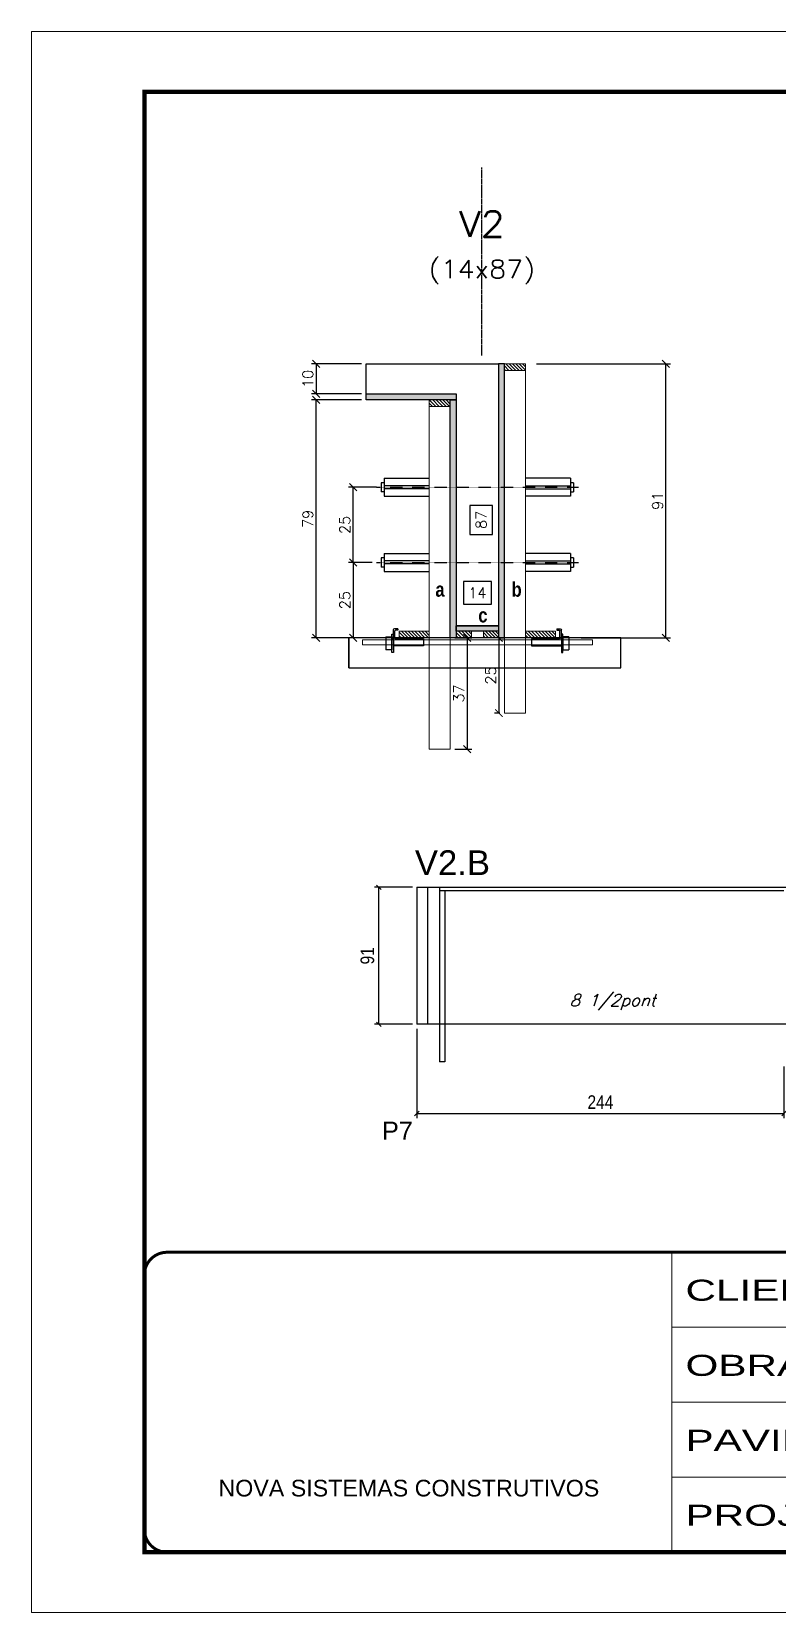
# Model space of a CAD drawing. Extents: x -10448 to -1189, y -11772 to 17235.
# Drawn here: x -7265 to -6769, y 14646 to 15696 of the extents above; entities that cross this region are included whole.
import ezdxf
from ezdxf.enums import TextEntityAlignment as Align

# ---------------------------------------------------------------- set-up
doc = ezdxf.new("R2010")
doc.units = 0
for name, pattern in [('CONTINUO', [0]), ('DASHED', [0.75, 0.5, -0.25]), ('HIDDEN', [0.375, 0.25, -0.125])]:
    doc.linetypes.add(name, pattern=pattern)
for name, color, linetype in [('5', 5, 'Continuous'), ('barrote', 251, 'Continuous'), ('COTA', 241, 'Continuous'), ('Cota Seção (2x)', 4, 'Continuous'), ('detalhes', 4, 'Continuous'), ('NOMENCLATURA', 7, 'Continuous'), ('Painéis', 200, 'Continuous'), ('presilha', 1, 'Continuous'), ('SARR_2.2x7', 40, 'Continuous'), ('SARR_3.5x7', 81, 'Continuous'), ('TENSOR', 3, 'Continuous'), ('texto', 7, 'Continuous'), ('Texto de Titulo', 7, 'Continuous'), ('Texto Qtd Sarr', 242, 'Continuous')]:
    doc.layers.add(name, color=color, linetype=linetype)
for name, color, linetype, lineweight in [('CONCRETO', 251, 'Continuous', 25), ('Folhas', 255, 'Continuous', 9), ('Hachura', 251, 'Continuous', 9), ('Madeira', 126, 'Continuous', 18), ('SARRAFO DE PRESSAO', 251, 'DASHED', 9), ('SCO-___-LAJ', 2, 'Continuous', 0), ('Texto Seção', 7, 'Continuous', 15)]:
    doc.layers.add(name, color=color, linetype=linetype, lineweight=lineweight)
doc.styles.add('ARIAL', font='arial.ttf')
doc.styles.add('COTA TECNICA-50', font='techl___.ttf', dxfattribs={"height": 9})
doc.styles.add('Romans', font='romans.shx')
doc.styles.get("Standard").update_dxf_attribs({"font": 'arial.ttf'})
doc.styles.add('TECNICA', font='techb___.ttf', dxfattribs={"height": 10})
doc.styles.add('Tecnologia', font='')
doc.styles.get('Tecnologia').set_extended_font_data('Forgotten Futurist')
doc.dimstyles.new('COTA PAINEL-50', dxfattribs={"dimtxt": 9, "dimasz": 3, "dimexe": 3, "dimexo": 3, "dimgap": 3, "dimtad": 1, "dimdec": 1, "dimzin": 12, "dimdsep": 46, "dimtxsty": 'COTA TECNICA-50', "dimblk1": 'OBLIQUE', "dimblk2": 'OBLIQUE', "dimsah": 1, "dimcen": 0.9, "dimclrd": 4, "dimclre": 4, "dimclrt": 240, "dimadec": 1, "dimazin": 3, "dimtfac": 1, "dimtdec": 1, "dimtmove": 0, "dimatfit": 3, "dimfxl": 1, "dimtolj": 1, "dimtzin": 12, "dimarcsym": 0})
doc.dimstyles.new('Cota Seção (2x)', dxfattribs={"dimtxt": 7, "dimasz": 5, "dimexe": 3, "dimexo": 3, "dimgap": 2, "dimtad": 3, "dimdec": 1, "dimlfac": 0.5, "dimzin": 12, "dimdsep": 46, "dimtxsty": 'Romans', "dimblk": 'ARCHTICK', "dimcen": 0, "dimclrd": 4, "dimclre": 4, "dimclrt": 1, "dimadec": 1, "dimazin": 3, "dimtfac": 1, "dimtdec": 1, "dimtmove": 0, "dimatfit": 3, "dimldrblk": 'OBLIQUE', "dimfxl": 1, "dimtolj": 1, "dimtzin": 12, "dimarcsym": 0})
doc.dimstyles.new('Cota Seção interna', dxfattribs={"dimtxt": 7, "dimasz": 6, "dimexe": 0.18, "dimexo": 2, "dimgap": -4, "dimtad": 3, "dimdec": 1, "dimlfac": 0.5, "dimzin": 12, "dimdsep": 46, "dimtxsty": 'Romans', "dimblk": 'ARCHTICK', "dimcen": 0.09, "dimse1": 1, "dimse2": 1, "dimsd1": 1, "dimsd2": 1, "dimclrd": 180, "dimclre": 5, "dimclrt": 1, "dimadec": 0, "dimazin": 3, "dimtfac": 1, "dimtdec": 1, "dimtofl": 0, "dimtmove": 0, "dimatfit": 3, "dimldrblk": 'ARCHTICK', "dimfxl": 1, "dimtolj": 1, "dimtzin": 0, "dimarcsym": 0})
pattern_1 = [(315, (15940.2247, 7063.3318), (1.12253202, 1.12253202), [])]

# ---------------------------------------------------------------- blocks, each defined once
blk = doc.blocks.new('9999999999')
at = {"color": 30, "linetype": 'CONTINUO'}
for p, q in [((98564.6, 34230.2), (98564.6, 34429.4)), ((98564.6, 34379.6), (99584, 34379.6)), ((98564.6, 34329.8), (99488, 34329.8)), ((98564.6, 34280), (99488, 34280))]:
    blk.add_line(p, q, dxfattribs=at)
at = {"color": 30, "linetype": 'CONTINUO', "const_width": 2}
blk.add_lwpolyline([(99584, 34230.2), (99584, 34414.4, 0.414214), (99569, 34429.4), (98229, 34429.4, 0.414214), (98214, 34414.4), (98214, 34245.2, 0.414214), (98229, 34230.2), (99584, 34230.2)], format="xyb", dxfattribs=at)
at = {"layer": 'Folhas'}
blk.add_lwpolyline([(98139, 34190.2), (99624, 34190.2), (99624, 35240.2), (98139, 35240.2)], close=True, dxfattribs=at)
at = {"layer": 'Folhas', "color": 30, "const_width": 3}
blk.add_lwpolyline([(98214, 34230.2), (99584, 34230.2), (99584, 35200.2), (98214, 35200.2)], close=True, dxfattribs=at)
at = {"color": 7, "linetype": 'Continuous', "ltscale": 5, "style": 'ARIAL'}
blk.add_text('NOVA SISTEMAS CONSTRUTIVOS', height=11.059, dxfattribs=at).set_placement((98263.2, 34267.2))
at = {"layer": 'Folhas', "color": 7, "style": 'Tecnologia', "width": 1.5}
for s, p in [('CLIENTE:', (98573.7, 34397.2)), ('OBRA:', (98573.7, 34347.3)), ('PAVIMENTO:', (98573.7, 34297.5)), ('PROJETO:', (98573.7, 34247.7))]:
    blk.add_text(s, height=14, dxfattribs=at).set_placement(p)
blk = doc.blocks.new('_ArchTick')
at = {"color": 0, "linetype": 'ByBlock', "const_width": 0.15}
blk.add_lwpolyline([(-0.5, -0.5), (0.5, 0.5)], dxfattribs=at)
blk = doc.blocks.new('*D66')
at = {"layer": 'COTA', "color": 4, "lineweight": -2, "transparency": 16777216}
for p, q in [((-7045.4, 15451), (-7078.6, 15451)), ((-7075.6, 15293), (-7075.6, 15451)), ((-7027.8, 15293), (-7078.6, 15293))]:
    blk.add_line(p, q, dxfattribs=at)
at = {"layer": 'Defpoints', "color": 0, "transparency": 16777216}
for p in [(-7075.6, 15451), (-7042.4, 15451), (-7024.8, 15293)]:
    blk.add_point(p, dxfattribs=at)
at = {"layer": 'COTA', "color": 4, "lineweight": -2, "transparency": 16777216, "xscale": 5, "yscale": 5, "zscale": 5}
for p, rotation in [((-7075.6, 15451), 90), ((-7075.6, 15293), 270)]:
    blk.add_blockref('_ArchTick', p, dxfattribs=dict(at, rotation=rotation))
at = {"layer": 'COTA', "color": 1, "transparency": 16777216, "insert": (-7081.1, 15372), "char_height": 7, "attachment_point": 5, "rotation": 90, "style": 'Romans'}
blk.add_mtext('\\A1;79', dxfattribs=at)
blk = doc.blocks.new('_Oblique')
at = {"color": 0, "linetype": 'ByBlock', "lineweight": -2}
blk.add_line((-0.5, -0.5), (0.5, 0.5), dxfattribs=at)
blk = doc.blocks.new('*D67')
at = {"layer": 'COTA', "color": 4, "lineweight": -2, "transparency": 16777216}
for p, q in [((-7045.4, 15475), (-7078.6, 15475)), ((-7075.6, 15475), (-7075.6, 15455)), ((-7045.4, 15455), (-7078.6, 15455))]:
    blk.add_line(p, q, dxfattribs=at)
at = {"layer": 'Defpoints', "color": 0, "transparency": 16777216}
for p in [(-7042.4, 15475), (-7075.6, 15455), (-7042.4, 15455)]:
    blk.add_point(p, dxfattribs=at)
at = {"layer": 'COTA', "color": 4, "lineweight": -2, "transparency": 16777216, "xscale": 5, "yscale": 5, "zscale": 5}
for p, rotation in [((-7075.6, 15475), 90), ((-7075.6, 15455), 270)]:
    blk.add_blockref('_ArchTick', p, dxfattribs=dict(at, rotation=rotation))
at = {"layer": 'COTA', "color": 1, "transparency": 16777216, "insert": (-7081.1, 15465), "char_height": 7, "attachment_point": 5, "rotation": 90, "style": 'Romans'}
blk.add_mtext('\\A1;10', dxfattribs=at)
blk = doc.blocks.new('*D68')
at = {"layer": 'COTA', "color": 4, "lineweight": -2, "transparency": 16777216}
for p, q in [((-6929, 15475), (-6840.1, 15475)), ((-6843.1, 15293), (-6843.1, 15475)), ((-6899.4, 15293), (-6840.1, 15293))]:
    blk.add_line(p, q, dxfattribs=at)
at = {"layer": 'Defpoints', "color": 0, "transparency": 16777216}
for p in [(-6932, 15475), (-6843.1, 15475), (-6902.4, 15293)]:
    blk.add_point(p, dxfattribs=at)
at = {"layer": 'COTA', "color": 4, "lineweight": -2, "transparency": 16777216, "xscale": 5, "yscale": 5, "zscale": 5}
for p, rotation in [((-6843.1, 15475), 90), ((-6843.1, 15293), 270)]:
    blk.add_blockref('_ArchTick', p, dxfattribs=dict(at, rotation=rotation))
at = {"layer": 'COTA', "color": 1, "transparency": 16777216, "insert": (-6848.6, 15384), "char_height": 7, "attachment_point": 5, "rotation": 90, "style": 'Romans'}
blk.add_mtext('\\A1;91', dxfattribs=at)
blk = doc.blocks.new('*D69')
at = {"layer": 'Cota Seção (2x)', "color": 180, "lineweight": -2, "transparency": 16777216}
for p, q in [((-6958.4, 15380.9), (-6973.4, 15380.9)), ((-6973.4, 15380.9), (-6973.4, 15361.6)), ((-6958.4, 15361.6), (-6958.4, 15380.9)), ((-6973.4, 15361.6), (-6958.4, 15361.6))]:
    blk.add_line(p, q, dxfattribs=at)
at = {"layer": 'Defpoints', "color": 0, "transparency": 16777216}
for p in [(-6954.4, 15475), (-6954.4, 15475), (-6954.4, 15301)]:
    blk.add_point(p, dxfattribs=at)
at = {"layer": 'Cota Seção (2x)', "color": 1, "transparency": 16777216, "insert": (-6965.9, 15371.3), "char_height": 7, "attachment_point": 5, "rotation": 90, "style": 'Romans'}
blk.add_mtext('\\A1;87', dxfattribs=at)
blk = doc.blocks.new('PRESILHA METÁLICA 1')
at = {"layer": 'presilha'}
for p, q in [((7.5, 10.6), (7.5, 19.9)), ((12, 21), (8.6, 21)), ((9, 11.6), (9, 18.9)), ((12, 19.5), (9.6, 19.5)), ((12, 21), (12, 19.5)), ((0, 13), (6, 13)), ((0, 13), (0, 0)), ((6, 0), (0, 0)), ((6, 15.5), (7.5, 15.5)), ((6, -2.5), (6, 15.5)), ((6, 13), (6, 0)), ((7.5, 15.5), (7.5, -2.5)), ((37.5, 4.1), (7.5, 4.1)), ((37.5, 11), (9.6, 11)), ((37.5, 11), (37.5, 4.1)), ((7.5, -2.5), (6, -2.5))]:
    blk.add_line(p, q, dxfattribs=at)
for centre, radius, start, end in [((8.6, 19.9), 1.14, 90, 180), ((9.6, 18.9), 0.57, 90, 180), ((9.6, 11.6), 0.57, 180, 270)]:
    blk.add_arc(centre, radius, start, end, dxfattribs=at)
blk = doc.blocks.new('titulo1')
at = {"layer": 'Defpoints', "color": 252, "linetype": 'HIDDEN', "ltscale": 2}
blk.add_line((0, 0), (0, 125), dxfattribs=at)
at = {"layer": 'Defpoints', "style": 'Romans', "oblique": 15}
blk.add_attdef('FOLHA', text='', height=10, dxfattribs=at).set_placement((0, 15.6), align=Align.MIDDLE_CENTER)
at = {"layer": 'Texto Qtd Sarr', "color": 3, "style": 'Romans', "oblique": 15}
for tag, height, p in [('TITULO', 17, (0, 71.4)), ('SEÇÃO', 12, (0, 41.5))]:
    blk.add_attdef(tag, text='', height=height, dxfattribs=at).set_placement(p, align=Align.MIDDLE_CENTER)
blk = doc.blocks.new('*D71')
at = {"layer": 'Cota Seção (2x)', "color": 180, "lineweight": -2, "transparency": 16777216}
for p, q in [((-6959.1, 15330.4), (-6977.7, 15330.4)), ((-6977.7, 15330.4), (-6977.7, 15315.4)), ((-6959.1, 15315.4), (-6959.1, 15330.4)), ((-6977.7, 15315.4), (-6959.1, 15315.4))]:
    blk.add_line(p, q, dxfattribs=at)
at = {"layer": 'Defpoints', "color": 0, "transparency": 16777216}
for p in [(-6954.4, 15311.4), (-6982.4, 15301), (-6954.4, 15301)]:
    blk.add_point(p, dxfattribs=at)
at = {"layer": 'Cota Seção (2x)', "color": 1, "transparency": 16777216, "insert": (-6968.4, 15322.9), "char_height": 7, "attachment_point": 5, "style": 'Romans'}
blk.add_mtext('\\A1;14', dxfattribs=at)
blk = doc.blocks.new('*D64')
at = {"layer": 'COTA', "color": 4, "linetype": 'ByBlock', "lineweight": -2, "transparency": 16777216}
for p, q in [((-7008.6, 15033.3), (-7008.6, 14974)), ((-6764.6, 15008.3), (-6764.6, 14974)), ((-7008.6, 14977), (-6764.6, 14977))]:
    blk.add_line(p, q, dxfattribs=at)
at = {"layer": 'Defpoints', "color": 0, "linetype": 'ByBlock', "transparency": 16777216}
for p in [(-7008.6, 15036.3), (-6764.6, 15011.3), (-6764.6, 14977)]:
    blk.add_point(p, dxfattribs=at)
at = {"layer": 'COTA', "color": 4, "linetype": 'ByBlock', "lineweight": -2, "transparency": 16777216, "xscale": 3, "yscale": 3, "zscale": 3, "rotation": 180}
blk.add_blockref('_Oblique', (-7008.6, 14977), dxfattribs=at)
at = {"layer": 'COTA', "color": 4, "linetype": 'ByBlock', "lineweight": -2, "transparency": 16777216, "xscale": 3, "yscale": 3, "zscale": 3}
blk.add_blockref('_Oblique', (-6764.6, 14977), dxfattribs=at)
at = {"layer": 'COTA', "color": 240, "linetype": 'ByBlock', "transparency": 16777216, "insert": (-6886.6, 14984.6), "char_height": 9, "attachment_point": 5, "style": 'COTA TECNICA-50'}
blk.add_mtext('\\A1;244', dxfattribs=at)
blk = doc.blocks.new('*D74')
at = {"layer": 'COTA', "color": 4, "linetype": 'ByBlock', "lineweight": -2, "transparency": 16777216}
for p, q in [((-7011.6, 15127.3), (-7036.9, 15127.3)), ((-7033.9, 15036.3), (-7033.9, 15127.3)), ((-7011.6, 15036.3), (-7036.9, 15036.3))]:
    blk.add_line(p, q, dxfattribs=at)
at = {"layer": 'Defpoints', "color": 0, "linetype": 'ByBlock', "transparency": 16777216}
for p in [(-7033.9, 15127.3), (-7008.6, 15127.3), (-7008.6, 15036.3)]:
    blk.add_point(p, dxfattribs=at)
at = {"layer": 'COTA', "color": 4, "linetype": 'ByBlock', "lineweight": -2, "transparency": 16777216, "xscale": 3, "yscale": 3, "zscale": 3}
for p, rotation in [((-7033.9, 15127.3), 90), ((-7033.9, 15036.3), 270)]:
    blk.add_blockref('_Oblique', p, dxfattribs=dict(at, rotation=rotation))
at = {"layer": 'COTA', "color": 240, "linetype": 'ByBlock', "transparency": 16777216, "insert": (-7041.5, 15081.8), "char_height": 9, "attachment_point": 5, "rotation": 90, "style": 'COTA TECNICA-50'}
blk.add_mtext('\\A1;91', dxfattribs=at)
blk = doc.blocks.new('*D77')
at = {"layer": 'COTA', "color": 4, "lineweight": -2, "transparency": 16777216}
for p, q in [((-7038.4, 15343), (-7054, 15343)), ((-7051, 15343), (-7051, 15293)), ((-7023.4, 15293), (-7054, 15293))]:
    blk.add_line(p, q, dxfattribs=at)
at = {"layer": 'Defpoints', "color": 0, "transparency": 16777216}
for p in [(-7035.4, 15343), (-7051, 15293), (-7020.4, 15293)]:
    blk.add_point(p, dxfattribs=at)
at = {"layer": 'COTA', "color": 4, "lineweight": -2, "transparency": 16777216, "xscale": 5, "yscale": 5, "zscale": 5}
for p, rotation in [((-7051, 15343), 90), ((-7051, 15293), 270)]:
    blk.add_blockref('_ArchTick', p, dxfattribs=dict(at, rotation=rotation))
at = {"layer": 'COTA', "color": 1, "transparency": 16777216, "insert": (-7056.5, 15318), "char_height": 7, "attachment_point": 5, "rotation": 90, "style": 'Romans'}
blk.add_mtext('\\A1;25', dxfattribs=at)
blk = doc.blocks.new('*D78')
at = {"layer": 'COTA', "color": 4, "lineweight": -2, "transparency": 16777216}
for p, q in [((-7035.4, 15393), (-7054, 15393)), ((-7051, 15343), (-7051, 15393)), ((-7038.4, 15343), (-7054, 15343))]:
    blk.add_line(p, q, dxfattribs=at)
at = {"layer": 'Defpoints', "color": 0, "transparency": 16777216}
for p in [(-7051, 15393), (-7032.4, 15393), (-7035.4, 15343)]:
    blk.add_point(p, dxfattribs=at)
at = {"layer": 'COTA', "color": 4, "lineweight": -2, "transparency": 16777216, "xscale": 5, "yscale": 5, "zscale": 5}
for p, rotation in [((-7051, 15393), 90), ((-7051, 15343), 270)]:
    blk.add_blockref('_ArchTick', p, dxfattribs=dict(at, rotation=rotation))
at = {"layer": 'COTA', "color": 1, "transparency": 16777216, "insert": (-7056.5, 15368), "char_height": 7, "attachment_point": 5, "rotation": 90, "style": 'Romans'}
blk.add_mtext('\\A1;25', dxfattribs=at)
blk = doc.blocks.new('*D83')
at = {"layer": 'COTA', "color": 4, "lineweight": -2, "transparency": 16777216}
for p, q in [((-6983.4, 15293), (-6972.2, 15293)), ((-6975.2, 15293), (-6975.2, 15219)), ((-6983.4, 15219), (-6972.2, 15219))]:
    blk.add_line(p, q, dxfattribs=at)
at = {"layer": 'Defpoints', "color": 0, "transparency": 16777216}
for p in [(-6986.4, 15293), (-6986.4, 15219), (-6975.2, 15219)]:
    blk.add_point(p, dxfattribs=at)
at = {"layer": 'COTA', "color": 4, "lineweight": -2, "transparency": 16777216, "xscale": 5, "yscale": 5, "zscale": 5}
for p, rotation in [((-6975.2, 15293), 90), ((-6975.2, 15219), 270)]:
    blk.add_blockref('_ArchTick', p, dxfattribs=dict(at, rotation=rotation))
at = {"layer": 'COTA', "color": 1, "transparency": 16777216, "insert": (-6980.7, 15256), "char_height": 7, "attachment_point": 5, "rotation": 90, "style": 'Romans'}
blk.add_mtext('\\A1;37', dxfattribs=at)
blk = doc.blocks.new('*D84')
at = {"layer": 'COTA', "color": 4, "lineweight": -2, "transparency": 16777216}
for p, q in [((-6953.4, 15293), (-6957.1, 15293)), ((-6954.1, 15293), (-6954.1, 15243)), ((-6953.4, 15243), (-6957.1, 15243))]:
    blk.add_line(p, q, dxfattribs=at)
at = {"layer": 'Defpoints', "color": 0, "transparency": 16777216}
for p in [(-6950.4, 15293), (-6954.1, 15243), (-6950.4, 15243)]:
    blk.add_point(p, dxfattribs=at)
at = {"layer": 'COTA', "color": 4, "lineweight": -2, "transparency": 16777216, "xscale": 5, "yscale": 5, "zscale": 5}
for p, rotation in [((-6954.1, 15293), 90), ((-6954.1, 15243), 270)]:
    blk.add_blockref('_ArchTick', p, dxfattribs=dict(at, rotation=rotation))
at = {"layer": 'COTA', "color": 1, "transparency": 16777216, "insert": (-6959.6, 15268), "char_height": 7, "attachment_point": 5, "rotation": 90, "style": 'Romans'}
blk.add_mtext('\\A1;25', dxfattribs=at)

msp = doc.modelspace()

# ---------------------------------------------------------------- hatches: boundary and pattern name
at = {"layer": 'Hachura'}
h = msp.add_hatch(color=256, dxfattribs=at)
h.dxf.hatch_style = 1
h.paths.add_polyline_path([(-6950.4, 15474.98), (-6954.4, 15474.98), (-6954.4, 15292.98), (-6950.4, 15292.98)])
h = msp.add_hatch(dxfattribs=at)
h.set_pattern_fill('ANSI31', color=256, scale=0.5, angle=270, style=0)
h.set_pattern_definition([(315, (15958.2247, 7240.9318), (1.12253202, 1.12253202), [])])
h.paths.add_polyline_path([(-6950.4, 15470.58), (-6950.4, 15474.98), (-6936.4, 15474.98), (-6936.4, 15470.58)])
h = msp.add_hatch(color=256, dxfattribs=at)
h.dxf.hatch_style = 1
h.paths.add_polyline_path([(-7042.4, 15450.98), (-7042.4, 15454.98), (-6982.4, 15454.98), (-6982.4, 15450.98)])
h = msp.add_hatch(dxfattribs=at)
h.set_pattern_fill('ANSI31', color=256, scale=0.5, angle=270, style=0)
h.set_pattern_definition([(315, (15977.0247, 7216.9318), (1.12253202, 1.12253202), [])])
h.paths.add_polyline_path([(-6986.4, 15446.58), (-6986.4, 15450.98), (-7000.4, 15450.98), (-7000.4, 15446.58)])
h = msp.add_hatch(color=256, dxfattribs=at)
h.dxf.hatch_style = 1
h.paths.add_polyline_path([(-6986.4, 15450.98), (-6982.4, 15450.98), (-6982.4, 15292.98), (-6986.4, 15292.98)])
h = msp.add_hatch(color=256, dxfattribs=at)
h.dxf.hatch_style = 1
h.paths.add_polyline_path([(-6982.4, 15297.38), (-6982.4, 15300.98), (-6954.4, 15300.98), (-6954.4, 15297.38)])
h = msp.add_hatch(dxfattribs=at)
h.set_pattern_fill('ANSI31', color=256, scale=0.5, angle=270, style=0)
h.set_pattern_definition([(315, (15974.2247, 7063.3318), (1.12253202, 1.12253202), [])])
h.paths.add_polyline_path([(-7020.4, 15292.98), (-7020.4, 15297.38), (-7000.4, 15297.38), (-7000.4, 15292.98)])
h = msp.add_hatch(dxfattribs=at)
h.set_pattern_fill('ANSI31', color=256, scale=0.5, angle=270, style=0)
h.set_pattern_definition(pattern_1)
h.paths.add_polyline_path([(-6972.4, 15292.98), (-6972.4, 15297.38), (-6982.4, 15297.38), (-6982.4, 15292.98)])
h = msp.add_hatch(dxfattribs=at)
h.set_pattern_fill('ANSI31', color=256, scale=0.5, angle=270, style=0)
h.set_pattern_definition(pattern_1)
h.paths.add_polyline_path([(-6964.4, 15292.98), (-6964.4, 15297.38), (-6954.4, 15297.38), (-6954.4, 15292.98)])
h = msp.add_hatch(dxfattribs=at)
h.set_pattern_fill('ANSI31', color=256, scale=0.5, angle=270, style=0)
h.set_pattern_definition([(315, (15964.2247, 7063.3318), (1.12253202, 1.12253202), [])])
h.paths.add_polyline_path([(-6916.4, 15292.98), (-6916.4, 15297.38), (-6936.4, 15297.38), (-6936.4, 15292.98)])

# ---------------------------------------------------------------- linework, layer by layer
at = {"ltscale": 3}
for p, q in [((-7032.4, 15396.03), (-7032.4, 15390.03)), ((-7030.4, 15396.03), (-7032.4, 15396.03)), ((-7030.4, 15399.03), (-7030.4, 15387.03)), ((-7030.4, 15399.03), (-7000.4, 15399.03)), ((-7000.4, 15394.03), (-7030.4, 15394.03)), ((-6906.4, 15399.03), (-6936.4, 15399.03)), ((-6936.4, 15394.03), (-6906.4, 15394.03)), ((-6906.4, 15399.03), (-6906.4, 15387.03)), ((-6904.4, 15396.03), (-6906.4, 15396.03)), ((-6904.4, 15396.03), (-6904.4, 15390.03)), ((-7030.4, 15390.03), (-7032.4, 15390.03)), ((-7000.4, 15392.03), (-7030.4, 15392.03)), ((-7030.4, 15387.03), (-7000.4, 15387.03)), ((-6936.4, 15392.03), (-6906.4, 15392.03)), ((-6906.4, 15387.03), (-6936.4, 15387.03)), ((-6906.4, 15390.03), (-6904.4, 15390.03)), ((-7032.4, 15346.03), (-7032.4, 15340.03)), ((-7030.4, 15346.03), (-7032.4, 15346.03)), ((-7030.4, 15349.03), (-7030.4, 15337.03)), ((-7030.4, 15349.03), (-7000.4, 15349.03)), ((-7000.4, 15344.03), (-7030.4, 15344.03)), ((-7000.4, 15342.03), (-7030.4, 15342.03)), ((-6906.4, 15349.03), (-6936.4, 15349.03)), ((-6936.4, 15344.03), (-6906.4, 15344.03)), ((-6936.4, 15342.03), (-6906.4, 15342.03)), ((-6906.4, 15349.03), (-6906.4, 15337.03)), ((-6904.4, 15346.03), (-6906.4, 15346.03)), ((-6904.4, 15346.03), (-6904.4, 15340.03)), ((-7030.4, 15340.03), (-7032.4, 15340.03)), ((-7030.4, 15337.03), (-7000.4, 15337.03)), ((-6906.4, 15337.03), (-6936.4, 15337.03)), ((-6906.4, 15340.03), (-6904.4, 15340.03))]:
    msp.add_line(p, q, dxfattribs=at)
at = {"layer": 'barrote'}
msp.add_lwpolyline([(-7053.85, 15272.98), (-6873.07, 15272.98), (-6873.07, 15292.98), (-7053.85, 15292.98)], close=True, dxfattribs=at)
at = {"layer": 'CONCRETO'}
for p, q in [((-7042.4, 15454.98), (-7042.4, 15474.98)), ((-7042.4, 15474.98), (-6982.4, 15474.98)), ((-6982.4, 15474.98), (-6954.4, 15474.98)), ((-6954.4, 15474.98), (-6954.4, 15300.98)), ((-7042.4, 15454.98), (-6982.4, 15454.98)), ((-6982.4, 15454.98), (-6982.4, 15300.98)), ((-6954.4, 15300.98), (-6982.4, 15300.98)), ((-7000.4, 15292.98), (-7000.4, 15292.98)), ((-6954.4, 15292.98), (-6954.4, 15292.98)), ((-6936.4, 15292.98), (-6936.4, 15292.98))]:
    msp.add_line(p, q, dxfattribs=at)
at = {"layer": 'detalhes', "color": 250}
msp.add_line((-7053.85, 15272.98), (-7053.85, 15292.98), dxfattribs=at)
at = {"layer": 'Madeira'}
for points in [[(-6950.4, 15470.58), (-6950.4, 15474.98), (-6936.4, 15474.98), (-6936.4, 15470.58)], [(-6950.4, 15474.98), (-6936.4, 15474.98), (-6936.4, 15242.98), (-6950.4, 15242.98)], [(-6986.4, 15446.58), (-6986.4, 15450.98), (-7000.4, 15450.98), (-7000.4, 15446.58)], [(-6986.4, 15450.98), (-7000.4, 15450.98), (-7000.4, 15218.98), (-6986.4, 15218.98)], [(-7020.4, 15292.98), (-7020.4, 15297.38), (-7000.4, 15297.38), (-7000.4, 15292.98)], [(-6972.4, 15292.98), (-6972.4, 15297.38), (-6982.4, 15297.38), (-6982.4, 15292.98)], [(-6964.4, 15292.98), (-6964.4, 15297.38), (-6954.4, 15297.38), (-6954.4, 15292.98)], [(-6916.4, 15292.98), (-6916.4, 15297.38), (-6936.4, 15297.38), (-6936.4, 15292.98)]]:
    msp.add_lwpolyline(points, close=True, dxfattribs=at)
at = {"layer": 'Painéis', "linetype": 'Continuous'}
for p, q in [((-7008.59, 15127.27), (-6249.59, 15127.27)), ((-7008.59, 15127.27), (-7008.59, 15036.27)), ((-6249.59, 15036.27), (-7008.59, 15036.27))]:
    msp.add_line(p, q, dxfattribs=at)
at = {"layer": 'Painéis'}
for points in [[(-6950.4, 15474.98), (-6954.4, 15474.98), (-6954.4, 15292.98), (-6950.4, 15292.98)], [(-7042.4, 15450.98), (-7042.4, 15454.98), (-6982.4, 15454.98), (-6982.4, 15450.98)], [(-6986.4, 15450.98), (-6982.4, 15450.98), (-6982.4, 15292.98), (-6986.4, 15292.98)], [(-6982.4, 15297.38), (-6982.4, 15300.98), (-6954.4, 15300.98), (-6954.4, 15297.38)]]:
    msp.add_lwpolyline(points, close=True, dxfattribs=at)
at = {"layer": 'SARR_2.2x7', "linetype": 'Continuous'}
for p, q in [((-7001.59, 15127.27), (-7001.59, 15036.27)), ((-6993.59, 15125.07), (-6764.59, 15125.07))]:
    msp.add_line(p, q, dxfattribs=at)
at = {"layer": 'SARR_3.5x7'}
for p, q in [((-6993.59, 15127.27), (-6993.59, 15011.27)), ((-6990.09, 15125.07), (-6990.09, 15011.27)), ((-6990.09, 15011.27), (-6993.59, 15011.27))]:
    msp.add_line(p, q, dxfattribs=at)
at = {"layer": 'SCO-___-LAJ', "color": 1}
msp.add_lwpolyline([(-7044.85, 15291.64), (-6891.94, 15291.64), (-6891.94, 15288.44), (-7044.85, 15288.44)], close=True, dxfattribs=at)
at = {"layer": 'TENSOR', "linetype": 'HIDDEN', "ltscale": 0.5}
for p, q in [((-7035.4, 15393.03), (-6901.09, 15393.03)), ((-7035.4, 15343.03), (-6901.09, 15343.03))]:
    msp.add_line(p, q, dxfattribs=at)

# ---------------------------------------------------------------- block references
at = {"layer": 'presilha', "yscale": 0.6666666666666666, "zscale": 0.6666666666666666}
for p, xscale in [((-7029.26, 15285.01), 0.6666666666666666), ((-6907.53, 15285.01), -0.6666666666666666)]:
    msp.add_blockref('PRESILHA METÁLICA 1', p, dxfattribs=dict(at, xscale=xscale))
at = {"layer": 'SARRAFO DE PRESSAO', "color": 6, "linetype": 'ByBlock'}
msp.add_blockref('9999999999', (-105403.76, -19544.55), dxfattribs=at)
at = {"layer": 'Texto Seção'}
ref = msp.add_blockref('titulo1', (-6965.39, 15480.45), dxfattribs=at)
ref.add_attrib('TITULO', 'V2', dxfattribs={"layer": 'Texto de Titulo', "color": 7, "height": 17, "style": 'Romans', "width": 1.1}).set_placement((-6965.39, 15567.95), align=Align.MIDDLE_CENTER)
ref.add_attrib('SEÇÃO', '(14x87)', dxfattribs={"layer": 'Texto de Titulo', "color": 7, "height": 12, "style": 'Romans', "width": 1.1}).set_placement((-6965.39, 15537.95), align=Align.MIDDLE_CENTER)

# ---------------------------------------------------------------- texts
at = {"layer": '5', "linetype": 'Continuous'}
msp.add_text('P7', height=12, rotation=359.99996, dxfattribs=at).set_placement((-7031.79, 14959.63))
at = {"layer": 'detalhes', "style": 'TECNICA'}
for s, p in [('b', (-6945.68, 15320.3)), ('a', (-6996.33, 15320.31)), ('c', (-6967.8, 15303.21))]:
    msp.add_text(s, height=9.6, dxfattribs=at).set_placement(p)
at = {"layer": 'NOMENCLATURA', "linetype": 'Continuous'}
msp.add_text('V2.B', height=16.5, dxfattribs=at).set_placement((-7009.96, 15135.36))
at = {"layer": 'texto', "color": 2, "insert": (-6878.52, 15051), "char_height": 8, "attachment_point": 5, "style": 'Romans'}
msp.add_mtext('{\\Q19;\\C256;8 1/2pont}', dxfattribs=at)

# ---------------------------------------------------------------- dimensions: what is measured, and where the dimension line sits
at = {"layer": 'COTA'}
for base, p1, p2, picture, middle in [((-7075.6, 15454.98), (-7042.4, 15474.98), (-7042.4, 15454.98), '*D67', (-7081.1, 15464.98)), ((-6843.13, 15474.98), (-6902.4, 15292.98), (-6932, 15474.98), '*D68', (-6848.63, 15383.98)), ((-7075.6, 15450.98), (-7024.8, 15292.98), (-7042.4, 15450.98), '*D66', (-7081.1, 15371.98)), ((-7050.96, 15393.03), (-7035.4, 15343.03), (-7032.4, 15393.03), '*D78', (-7056.46, 15368.03)), ((-7050.96, 15292.98), (-7035.4, 15343.03), (-7020.4, 15292.98), '*D77', (-7056.46, 15318)), ((-6975.22, 15218.98), (-6986.4, 15292.98), (-6986.4, 15218.98), '*D83', (-6980.72, 15255.98)), ((-6954.06, 15242.98), (-6950.4, 15292.98), (-6950.4, 15242.98), '*D84', (-6959.56, 15267.98))]:
    dim = msp.add_linear_dim(base=base, p1=p1, p2=p2, angle=90, dimstyle='Cota Seção (2x)', dxfattribs=at)
    dim.commit()
    dim.dimension.update_dxf_attribs({"geometry": picture, "text_midpoint": middle})
at = {"layer": 'COTA', "linetype": 'ByBlock'}
dim = msp.add_linear_dim(base=(-7033.87, 15127.27), p1=(-7008.59, 15036.27), p2=(-7008.59, 15127.27), angle=90, dimstyle='COTA PAINEL-50', dxfattribs=at)
dim.commit()
dim.dimension.update_dxf_attribs({"geometry": '*D74', "text_midpoint": (-7041.45, 15081.77)})
dim = msp.add_linear_dim(base=(-6764.59, 14977.02), p1=(-7008.59, 15036.27), p2=(-6764.59, 15011.27), angle=180, dimstyle='COTA PAINEL-50', override={"dimarcsym": 1}, dxfattribs=at)
dim.commit()
dim.dimension.update_dxf_attribs({"geometry": '*D64', "text_midpoint": (-6886.59, 14977.02), "dimtype": 160})
at = {"layer": 'Cota Seção (2x)'}
dim = msp.add_linear_dim(base=(-6954.4, 15474.98), p1=(-6954.4, 15300.98), p2=(-6954.4, 15474.98), angle=90, dimstyle='Cota Seção interna', dxfattribs=at)
dim.commit()
dim.dimension.update_dxf_attribs({"geometry": '*D69', "text_midpoint": (-6954.4, 15371.25), "dimtype": 160})
dim = msp.add_linear_dim(base=(-6954.4, 15311.4), p1=(-6982.4, 15300.98), p2=(-6954.4, 15300.98), dimstyle='Cota Seção interna', dxfattribs=at)
dim.commit()
dim.dimension.update_dxf_attribs({"geometry": '*D71', "text_midpoint": (-6968.4, 15322.9)})

doc.saveas('drawing.dxf')
